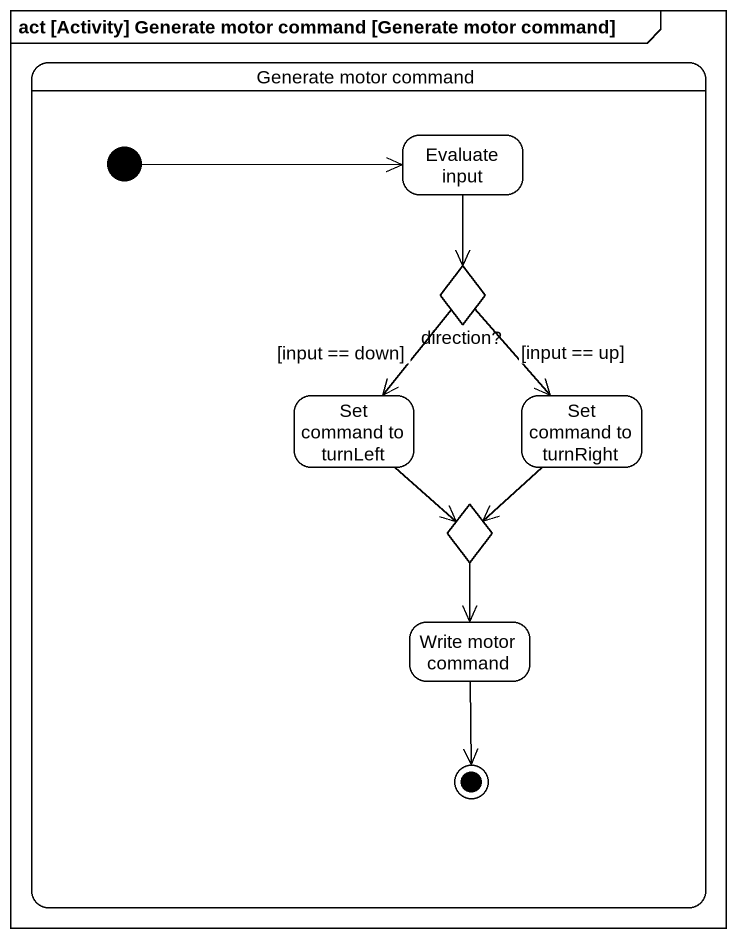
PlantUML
@startuml
mainframe act [Activity] Generate motor command [Generate motor command]
hide empty description
state "Generate motor command" as Generate_motor_command {
  state "Evaluate input" as Evaluate_input
  state "direction?" as direction <<choice>>
  state "Set command to turnLeft" as Set_command_to_turnLeft
  state "Set command to turnRight" as Set_command_to_turnRight
  state choice1 <<choice>> #228B22
  state "Write motor command" as Write_motor_command
  [*] -right-> Evaluate_input
  Write_motor_command --> [*]
}
Evaluate_input --> direction
direction --> Set_command_to_turnLeft : [input == down]
direction --> Set_command_to_turnRight : [input == up]
Set_command_to_turnLeft --> choice1
Set_command_to_turnRight --> choice1
choice1 --> Write_motor_command
@enduml
